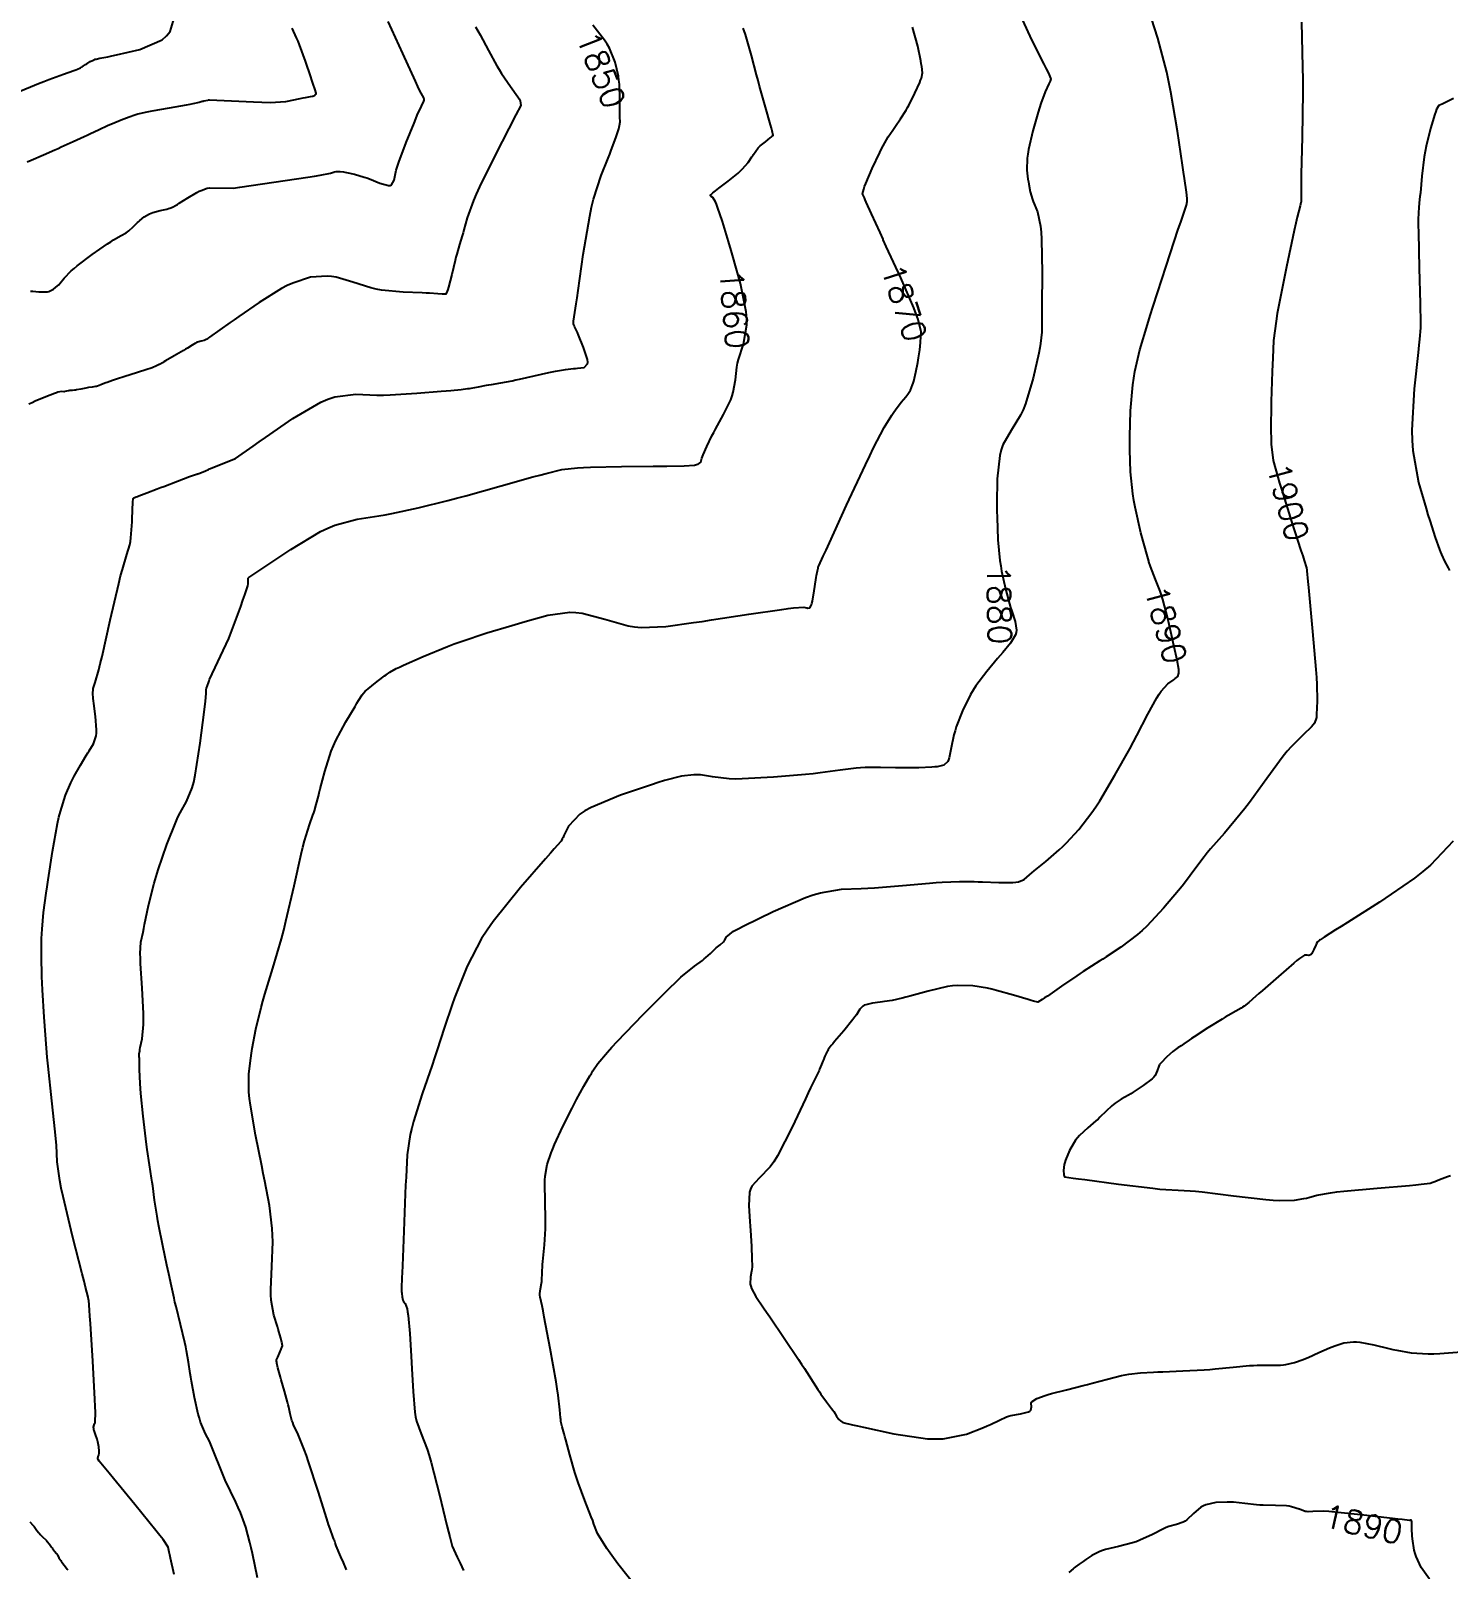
# Model space of a CAD drawing. Header units: metres. Extents: x 837477 to 838477, y 1189014 to 1191014.
# Drawn here: x 837970.7 to 838203.1, y 1189315.7 to 1189568 of the extents above; entities that cross this region are included whole.
import ezdxf

# ---------------------------------------------------------------- set-up
doc = ezdxf.new("R2010")
doc.units = ezdxf.units.M
doc.header["$LTSCALE"] = 0.3
doc.layers.add('COTAS 10', color=1, linetype='Continuous')
doc.styles.get("Standard").update_dxf_attribs({"font": 'simplex.shx'})

msp = doc.modelspace()

# ---------------------------------------------------------------- linework, layer by layer
at = {"layer": 'COTAS 10'}
for points, elevation in [([(837968.374, 1189557.847), (837971.953, 1189559.34), (837972.813, 1189559.686), (837973.616, 1189560.001), (837976.043, 1189560.896), (837977.72, 1189561.478), (837978.051, 1189561.597), (837978.324, 1189561.698), (837978.826, 1189561.911), (837978.973, 1189562.018), (837979.023, 1189562.052), (837979.076, 1189562.089), (837979.297, 1189562.237), (837979.618, 1189562.442), (837979.735, 1189562.513), (837979.863, 1189562.591), (837980.425, 1189562.927), (837981.051, 1189563.24), (837981.219, 1189563.304), (837981.385, 1189563.358), (837981.968, 1189563.473), (837983.322, 1189563.723), (837983.974, 1189563.863), (837984.746, 1189564.034), (837988.536, 1189564.905), (837992.233, 1189566.516), (837992.947, 1189567.153), (837993.526, 1189567.873), (837994.498, 1189571.161)], 1810), ([(838132.698, 1189571.052), (838134.811, 1189566.528), (838136.82, 1189562.535), (838137.203, 1189561.766), (838137.51, 1189561.143), (838137.995, 1189560.108), (838137.849, 1189559.731), (838137.759, 1189559.523), (838137.647, 1189559.271), (838137.066, 1189557.986), (838136.312, 1189556.043), (838136.091, 1189555.376), (838135.865, 1189554.653), (838135.007, 1189551.576), (838134.317, 1189548.497), (838134.198, 1189547.773), (838134.11, 1189547.105), (838134.051, 1189545.153), (838134.223, 1189543.636), (838134.28, 1189543.242), (838134.341, 1189542.858), (838134.6, 1189541.563), (838134.955, 1189540.318), (838135.079, 1189539.966), (838135.213, 1189539.611), (838135.785, 1189538.303), (838136.292, 1189535.961), (838136.383, 1189534.955), (838136.454, 1189533.793), (838136.536, 1189528.303), (838136.497, 1189522.854), (838136.492, 1189521.718), (838136.49, 1189520.743), (838136.503, 1189518.569), (838136.299, 1189516.729), (838136.16, 1189515.965), (838135.985, 1189515.092), (838135.057, 1189511.018), (838133.799, 1189506.789), (838133.417, 1189505.817), (838133.02, 1189504.931), (838131.466, 1189502.45), (838130.112, 1189500.064), (838129.842, 1189499.238), (838129.617, 1189498.341), (838129.183, 1189494.504), (838129.117, 1189490.351), (838129.124, 1189489.256), (838129.142, 1189488.183), (838129.297, 1189484.556), (838129.299, 1189484.504), (838129.624, 1189481.129), (838129.749, 1189480.249), (838129.888, 1189479.392), (838130.513, 1189476.493), (838131.198, 1189473.997), (838131.375, 1189473.395), (838131.546, 1189472.83), (838132.116, 1189471.112), (838132.324, 1189469.673), (838132.267, 1189469.285), (838132.16, 1189468.901), (838131.358, 1189467.555), (838130.075, 1189466.045), (838129.665, 1189465.56), (838129.231, 1189465.044), (838127.464, 1189462.937), (838125.682, 1189460.542), (838125.239, 1189459.846), (838124.817, 1189459.135), (838123.475, 1189456.447), (838122.464, 1189453.827), (838122.252, 1189453.159), (838122.068, 1189452.515), (838121.649, 1189450.398), (838121.321, 1189448.77), (838121.195, 1189448.435), (838121.054, 1189448.15), (838120.42, 1189447.54), (838119.35, 1189447.305), (838118.934, 1189447.256), (838118.466, 1189447.215), (838116.346, 1189447.125), (838113.881, 1189447.108), (838113.196, 1189447.112), (838112.51, 1189447.12), (838110.022, 1189447.182), (838107.492, 1189447.165), (838106.778, 1189447.124), (838106.06, 1189447.066), (838103.418, 1189446.726), (838100.113, 1189446.277), (838098.975, 1189446.151), (838097.741, 1189446.025), (838092.482, 1189445.561), (838087.366, 1189445.287), (838086.223, 1189445.28), (838085.198, 1189445.302), (838082.482, 1189445.63), (838080.519, 1189445.967), (838079.968, 1189445.995), (838079.415, 1189445.994), (838077.391, 1189445.757), (838074.615, 1189445.017), (838073.587, 1189444.7), (838072.447, 1189444.334), (838067.391, 1189442.609), (838062.557, 1189440.59), (838061.557, 1189440.04), (838060.702, 1189439.493), (838058.835, 1189437.55), (838058.1, 1189436.003), (838057.959, 1189435.706), (838057.845, 1189435.466), (838057.661, 1189435.076), (838057.644, 1189435.055), (838057.636, 1189435.048), (838057.627, 1189435.04), (838057.579, 1189435.01), (838056.53, 1189433.836), (838055.889, 1189433.107), (838055.096, 1189432.203), (838050.967, 1189427.484), (838046.509, 1189421.941), (838045.509, 1189420.52), (838044.611, 1189419.147), (838042.214, 1189414.595), (838040.595, 1189410.486), (838040.188, 1189409.392), (838039.798, 1189408.317), (838038.537, 1189404.595), (838037.275, 1189400.731), (838036.886, 1189399.568), (838036.478, 1189398.364), (838034.86, 1189393.677), (838033.429, 1189389.131), (838033.14, 1189388.015), (838032.898, 1189386.962), (838032.409, 1189383.677), (838032.207, 1189380.001), (838032.144, 1189378.701), (838032.08, 1189377.279), (838031.825, 1189371.127), (838031.606, 1189365.473), (838031.564, 1189364.365), (838031.53, 1189363.456), (838031.475, 1189361.824), (838031.474, 1189361.539), (838031.474, 1189361.426), (838031.477, 1189361.303), (838031.494, 1189361.12), (838031.503, 1189361.029), (838031.514, 1189360.922), (838031.57, 1189360.389), (838031.687, 1189359.827), (838031.736, 1189359.701), (838031.793, 1189359.587), (838032.062, 1189359.282), (838032.371, 1189358.387), (838032.454, 1189357.901), (838032.535, 1189357.312), (838032.816, 1189354.324), (838033.065, 1189350.64), (838033.126, 1189349.612), (838033.183, 1189348.58), (838033.358, 1189344.824), (838033.652, 1189341.463), (838033.783, 1189340.68), (838033.936, 1189339.96), (838034.67, 1189337.894), (838035.666, 1189335.358), (838035.983, 1189334.342), (838036.319, 1189333.189), (838037.685, 1189327.894), (838038.912, 1189322.841), (838039.16, 1189321.84), (838039.369, 1189321.013), (838039.791, 1189319.467), (838040.608, 1189317.68), (838041.065, 1189316.701), (838041.622, 1189315.512)], 1880), ([(838072.048, 1189310.189), (838066.962, 1189316.605), (838065.958, 1189317.933), (838065.129, 1189319.067), (838063.592, 1189321.544), (838063.038, 1189323.109), (838062.829, 1189323.668), (838062.594, 1189324.281), (838061.544, 1189326.95), (838060.427, 1189329.941), (838060.15, 1189330.758), (838059.887, 1189331.57), (838059.056, 1189334.461), (838058.416, 1189336.905), (838058.275, 1189337.435), (838058.149, 1189337.901), (838057.822, 1189339.056), (838057.627, 1189339.933), (838057.584, 1189340.225), (838057.546, 1189340.538), (838057.448, 1189341.845), (838057.163, 1189344.26), (838057.008, 1189345.272), (838056.819, 1189346.433), (838055.861, 1189351.866), (838054.89, 1189357.056), (838054.694, 1189358.063), (838054.529, 1189358.885), (838054.196, 1189360.301), (838054.133, 1189360.633), (838054.139, 1189360.771), (838054.154, 1189360.929), (838054.293, 1189361.667), (838054.456, 1189362.595), (838054.487, 1189362.872), (838054.512, 1189363.159), (838054.551, 1189364.268), (838054.604, 1189365.691), (838054.637, 1189366.175), (838054.679, 1189366.698), (838054.897, 1189368.911), (838055.08, 1189371.505), (838055.099, 1189372.267), (838055.104, 1189373.049), (838055.012, 1189376.031), (838054.952, 1189378.845), (838054.979, 1189379.519), (838055.024, 1189380.149), (838055.344, 1189382.046), (838056.013, 1189383.981), (838056.278, 1189384.634), (838056.579, 1189385.338), (838057.954, 1189388.306), (838059.453, 1189391.324), (838059.831, 1189392.059), (838060.193, 1189392.752), (838061.369, 1189394.891), (838062.374, 1189396.594), (838062.629, 1189397.011), (838062.873, 1189397.405), (838063.669, 1189398.631), (838065.252, 1189400.514), (838065.992, 1189401.322), (838066.863, 1189402.254), (838071.099, 1189406.656), (838075.484, 1189411.046), (838076.449, 1189411.971), (838077.306, 1189412.769), (838079.503, 1189414.603), (838080.815, 1189415.536), (838081.115, 1189415.767), (838081.387, 1189415.985), (838082.14, 1189416.673), (838082.729, 1189417.261), (838082.898, 1189417.417), (838083.069, 1189417.571), (838083.709, 1189418.098), (838084.259, 1189418.602), (838084.374, 1189418.741), (838084.473, 1189418.879), (838084.694, 1189419.373), (838085.948, 1189420.317), (838086.699, 1189420.738), (838087.624, 1189421.228), (838092.42, 1189423.578), (838097.75, 1189425.839), (838099.011, 1189426.273), (838100.179, 1189426.625), (838103.623, 1189427.202), (838106.883, 1189427.321), (838107.935, 1189427.384), (838109.052, 1189427.46), (838113.623, 1189427.843), (838118.094, 1189428.221), (838119.147, 1189428.295), (838120.12, 1189428.355), (838122.964, 1189428.459), (838125.368, 1189428.449), (838126.062, 1189428.437), (838126.77, 1189428.421), (838129.428, 1189428.332), (838131.737, 1189428.338), (838132.223, 1189428.381), (838132.644, 1189428.443), (838133.613, 1189428.82), (838134.482, 1189429.571), (838134.84, 1189429.87), (838135.249, 1189430.207), (838137.149, 1189431.751), (838139.34, 1189433.655), (838139.932, 1189434.219), (838140.517, 1189434.798), (838142.579, 1189437.025), (838144.713, 1189439.804), (838145.345, 1189440.733), (838145.994, 1189441.731), (838148.486, 1189445.908), (838150.9, 1189450.256), (838151.501, 1189451.362), (838152.071, 1189452.425), (838153.885, 1189455.908), (838155.376, 1189458.621), (838155.743, 1189459.198), (838156.089, 1189459.7), (838157.176, 1189460.885), (838158.008, 1189461.491), (838158.194, 1189461.628), (838158.361, 1189461.752), (838158.803, 1189462.087), (838158.978, 1189462.653), (838158.977, 1189462.922), (838158.953, 1189463.239), (838158.687, 1189464.791), (838158.203, 1189466.974), (838158.042, 1189467.69), (838157.869, 1189468.454), (838157.148, 1189471.615), (838156.357, 1189474.712), (838156.141, 1189475.436), (838155.926, 1189476.102), (838155.159, 1189478.026), (838154.326, 1189480.136), (838154.07, 1189480.919), (838154.045, 1189481.001), (838153.803, 1189481.789), (838152.746, 1189485.652), (838151.795, 1189489.878), (838151.595, 1189490.978), (838151.423, 1189492.046), (838151.029, 1189495.652), (838150.903, 1189499.262), (838150.9, 1189500.334), (838150.91, 1189501.438), (838151.063, 1189505.686), (838151.441, 1189509.928), (838151.594, 1189511.029), (838151.768, 1189512.097), (838152.57, 1189515.686), (838153.802, 1189519.846), (838154.247, 1189521.274), (838154.738, 1189522.823), (838156.884, 1189529.412), (838158.879, 1189535.43), (838159.275, 1189536.618), (838159.602, 1189537.598), (838160.215, 1189539.412), (838160.317, 1189540.016), (838160.322, 1189540.234), (838160.317, 1189540.474), (838160.215, 1189541.523), (838159.89, 1189543.782), (838159.745, 1189544.785), (838159.575, 1189545.951), (838158.763, 1189551.523), (838157.677, 1189557.898), (838157.335, 1189559.57), (838156.974, 1189561.202), (838155.522, 1189566.759), (838153.966, 1189571.512)], 1890), ([(838013.483, 1189568.437), (838014.214, 1189566.854), (838014.442, 1189566.291), (838014.683, 1189565.674), (838015.646, 1189562.996), (838016.526, 1189560.43), (838016.714, 1189559.884), (838016.877, 1189559.409), (838017.265, 1189558.287), (838017.398, 1189557.74), (838017.401, 1189557.627), (838017.389, 1189557.531), (838017.223, 1189557.323), (838016.953, 1189557.236), (838016.875, 1189557.216), (838016.796, 1189557.197), (838016.498, 1189557.143), (838015.691, 1189556.993), (838015.291, 1189556.913), (838014.814, 1189556.818), (838012.45, 1189556.337), (838009.957, 1189556.189), (838008.586, 1189556.24), (838007.188, 1189556.256), (838000, 1189556.621), (837999.876, 1189556.607), (837999.78, 1189556.594), (837999.686, 1189556.579), (837999.372, 1189556.518), (837999.028, 1189556.433), (837998.916, 1189556.403), (837998.797, 1189556.371), (837998.306, 1189556.23), (837997.219, 1189555.992), (837996.725, 1189555.898), (837996.147, 1189555.792), (837993.359, 1189555.307), (837990.545, 1189554.81), (837989.95, 1189554.697), (837989.436, 1189554.594), (837988.243, 1189554.309), (837987.415, 1189554.027), (837987.13, 1189553.926), (837986.822, 1189553.814), (837985.505, 1189553.329), (837984.049, 1189552.753), (837983.652, 1189552.584), (837983.258, 1189552.411), (837981.855, 1189551.755), (837980.359, 1189551.032), (837979.906, 1189550.818), (837979.435, 1189550.597), (837977.594, 1189549.749), (837975.661, 1189548.879), (837975.133, 1189548.645), (837974.607, 1189548.414), (837972.734, 1189547.603), (837970.706, 1189546.723), (837970.083, 1189546.448)], 1820), ([(838043.595, 1189568.619), (838044, 1189567.969), (838044.397, 1189567.303), (838045.75, 1189564.77), (838047.09, 1189562.263), (838047.478, 1189561.614), (838047.874, 1189560.983), (838049.364, 1189558.865), (838050.555, 1189557.173), (838050.762, 1189556.811), (838050.916, 1189556.495), (838051.027, 1189555.736), (838050.239, 1189554.206), (838046.82, 1189547.575), (838044.253, 1189542.388), (838043.716, 1189541.215), (838043.254, 1189540.156), (838042.214, 1189537.284), (838041.691, 1189535.32), (838041.556, 1189534.833), (838041.424, 1189534.372), (838040.982, 1189532.914), (838040.533, 1189531.373), (838040.397, 1189530.859), (838040.256, 1189530.308), (838039.705, 1189528.005), (838039.198, 1189525.959), (838039.084, 1189525.57), (838038.983, 1189525.259), (838038.716, 1189524.776), (838038.406, 1189524.801), (838038.279, 1189524.81), (838038.133, 1189524.82), (838037.453, 1189524.862), (838036.088, 1189524.931), (838035.51, 1189524.958), (838034.844, 1189524.987), (838031.717, 1189525.122), (838028.209, 1189525.471), (838027.304, 1189525.636), (838026.428, 1189525.83), (838023.5, 1189526.777), (838020.768, 1189527.591), (838020.014, 1189527.701), (838019.262, 1189527.761), (838016.557, 1189527.56), (838013.627, 1189526.608), (838012.733, 1189526.194), (838011.804, 1189525.715), (838008.15, 1189523.443), (838004.78, 1189521.117), (838004.029, 1189520.603), (838003.358, 1189520.146), (838000, 1189517.718), (837999.804, 1189517.611), (837999.737, 1189517.553), (837999.712, 1189517.532), (837999.684, 1189517.508), (837999.558, 1189517.405), (837999.325, 1189517.286), (837999.229, 1189517.252), (837999.12, 1189517.218), (837998.612, 1189517.095), (837998.024, 1189516.919), (837997.865, 1189516.853), (837997.706, 1189516.778), (837997.147, 1189516.445), (837996.36, 1189515.937), (837996.06, 1189515.753), (837995.723, 1189515.55), (837994.205, 1189514.661), (837992.783, 1189513.841), (837992.506, 1189513.683), (837992.279, 1189513.553), (837991.884, 1189513.332), (837991.756, 1189513.269), (837991.698, 1189513.239), (837991.631, 1189513.204), (837991.309, 1189513.032), (837990.569, 1189512.732), (837990.238, 1189512.617), (837989.853, 1189512.487), (837988.01, 1189511.899), (837986.065, 1189511.291), (837985.615, 1189511.148), (837985.205, 1189511.016), (837984.043, 1189510.632), (837983.204, 1189510.334), (837982.995, 1189510.256), (837982.798, 1189510.179), (837982.172, 1189509.921), (837981.614, 1189509.714), (837981.459, 1189509.67), (837981.304, 1189509.632), (837980.742, 1189509.545), (837980.114, 1189509.469), (837979.918, 1189509.438), (837979.712, 1189509.403), (837978.887, 1189509.24), (837978.136, 1189509.086), (837977.976, 1189509.056), (837977.837, 1189509.032), (837977.508, 1189508.99), (837977.323, 1189508.985), (837977.274, 1189508.984), (837977.226, 1189508.982), (837977.06, 1189508.977), (837976.885, 1189508.958), (837976.83, 1189508.947), (837976.773, 1189508.934), (837976.546, 1189508.867), (837976.277, 1189508.809), (837976.192, 1189508.802), (837976.104, 1189508.798), (837975.752, 1189508.815), (837975.121, 1189508.712), (837974.857, 1189508.632), (837974.555, 1189508.53), (837973.141, 1189507.977), (837971.394, 1189507.224), (837970.882, 1189506.996), (837970.357, 1189506.759)], 1840), ([(837970.644, 1189525.28), (837970.792, 1189525.283), (837970.979, 1189525.278), (837971.984, 1189525.189), (837973.123, 1189525.164), (837973.396, 1189525.199), (837973.65, 1189525.252), (837974.413, 1189525.594), (837975.069, 1189526.154), (837975.256, 1189526.345), (837975.446, 1189526.552), (837976.148, 1189527.426), (837977.289, 1189528.612), (837977.755, 1189529.015), (837978.286, 1189529.451), (837980.745, 1189531.295), (837983.226, 1189533.021), (837983.771, 1189533.382), (837984.255, 1189533.693), (837985.489, 1189534.396), (837986.298, 1189534.844), (837986.514, 1189534.994), (837986.725, 1189535.156), (837987.459, 1189535.834), (837988.169, 1189536.542), (837988.367, 1189536.722), (837988.564, 1189536.896), (837989.279, 1189537.468), (837990.114, 1189537.948), (837990.387, 1189538.064), (837990.679, 1189538.172), (837991.882, 1189538.502), (837993.001, 1189538.755), (837993.239, 1189538.816), (837993.445, 1189538.872), (837993.931, 1189539.04), (837994.484, 1189539.362), (837994.733, 1189539.516), (837995.023, 1189539.697), (837996.417, 1189540.583), (837997.918, 1189541.474), (837998.276, 1189541.658), (837998.609, 1189541.815), (837999.603, 1189542.157), (838000, 1189542.227), (838003.875, 1189542.202), (838004.96, 1189542.36), (838010.503, 1189543.157), (838016.082, 1189543.978), (838017.19, 1189544.151), (838018.108, 1189544.3), (838019.849, 1189544.643), (838020.297, 1189544.796), (838020.401, 1189544.827), (838020.497, 1189544.852), (838020.77, 1189544.897), (838021.422, 1189544.93), (838021.959, 1189544.867), (838022.193, 1189544.822), (838022.464, 1189544.765), (838023.751, 1189544.46), (838025.32, 1189544.002), (838025.769, 1189543.85), (838026.223, 1189543.685), (838027.915, 1189542.997), (838029.327, 1189542.608), (838029.605, 1189542.632), (838029.834, 1189542.713), (838030.253, 1189543.482), (838030.619, 1189545.125), (838030.815, 1189545.757), (838031.052, 1189546.466), (838032.247, 1189549.666), (838033.52, 1189552.834), (838033.806, 1189553.523), (838034.063, 1189554.13), (838034.75, 1189555.64), (838035.115, 1189556.438), (838035.168, 1189556.595), (838035.201, 1189556.725), (838035.146, 1189556.964), (838034.502, 1189558.122), (838034.163, 1189558.831), (838033.754, 1189559.708), (838031.694, 1189564.279), (838029.276, 1189569.488)], 1830), ([(837994.161, 1189314.842), (837993.575, 1189317.517), (837993.462, 1189318.049), (837993.37, 1189318.489), (837993.216, 1189319.325), (837992.365, 1189320.545), (837991.833, 1189321.228), (837991.173, 1189322.06), (837987.722, 1189326.311), (837984.22, 1189330.579), (837983.529, 1189331.422), (837982.959, 1189332.118), (837981.905, 1189333.404), (837981.702, 1189333.688), (837981.668, 1189333.751), (837981.645, 1189333.806), (837981.641, 1189333.952), (837981.703, 1189334.078), (837981.722, 1189334.122), (837981.741, 1189334.17), (837981.814, 1189334.375), (837981.859, 1189334.728), (837981.861, 1189334.869), (837981.859, 1189335.028), (837981.811, 1189335.762), (837981.686, 1189336.596), (837981.634, 1189336.82), (837981.576, 1189337.04), (837981.303, 1189337.809), (837981.056, 1189338.444), (837981.014, 1189338.58), (837980.983, 1189338.699), (837980.963, 1189338.984), (837981.009, 1189339.149), (837981.019, 1189339.192), (837981.028, 1189339.234), (837981.051, 1189339.373), (837981.091, 1189339.516), (837981.11, 1189339.559), (837981.133, 1189339.604), (837981.245, 1189339.78), (837981.262, 1189341.431), (837981.226, 1189342.406), (837981.171, 1189343.605), (837980.824, 1189349.806), (837980.442, 1189356.002), (837980.366, 1189357.198), (837980.302, 1189358.168), (837980.178, 1189359.797), (837980.145, 1189359.928), (837980.138, 1189359.954), (837980.133, 1189359.976), (837980.122, 1189360.019), (837980.111, 1189360.073), (837980.105, 1189360.102), (837980.097, 1189360.137), (837980.059, 1189360.313), (837979.643, 1189361.975), (837979.398, 1189362.946), (837979.095, 1189364.139), (837977.531, 1189370.294), (837975.97, 1189376.792), (837975.669, 1189378.202), (837975.425, 1189379.442), (837975.018, 1189382.513), (837974.859, 1189385.243), (837974.77, 1189386.269), (837974.662, 1189387.412), (837974.112, 1189392.513), (837973.506, 1189398.182), (837973.363, 1189399.683), (837973.231, 1189401.154), (837972.844, 1189406.219), (837972.584, 1189410.716), (837972.532, 1189411.829), (837972.489, 1189412.884), (837972.406, 1189416.219), (837972.448, 1189419.124), (837972.483, 1189419.908), (837972.528, 1189420.683), (837972.776, 1189423.412), (837973.19, 1189426.57), (837973.339, 1189427.617), (837973.505, 1189428.739), (837974.228, 1189433.412), (837975.056, 1189437.969), (837975.287, 1189439.017), (837975.518, 1189439.974), (837976.36, 1189442.658), (837977.248, 1189444.675), (837977.508, 1189445.211), (837977.775, 1189445.737), (837978.793, 1189447.557), (837979.767, 1189449.163), (837980.007, 1189449.555), (837980.233, 1189449.925), (837980.944, 1189451.069), (837981.376, 1189452.362), (837981.428, 1189452.826), (837981.45, 1189453.335), (837981.284, 1189455.556), (837980.995, 1189457.675), (837980.94, 1189458.121), (837980.895, 1189458.506), (837980.822, 1189459.386), (837980.884, 1189459.939), (837980.924, 1189460.117), (837980.974, 1189460.307), (837981.236, 1189461.084), (837981.813, 1189463.169), (837982.061, 1189464.184), (837982.347, 1189465.389), (837983.699, 1189471.318), (837985.093, 1189477.331), (837985.406, 1189478.588), (837985.687, 1189479.668), (837986.439, 1189482.096), (837986.897, 1189483.693), (837986.994, 1189484.249), (837987.077, 1189484.855), (837987.267, 1189487.453), (837987.358, 1189489.816), (837987.378, 1189490.273), (837987.397, 1189490.644), (837987.448, 1189491.27), (837987.493, 1189491.331), (837987.508, 1189491.346), (837987.524, 1189491.36), (837987.59, 1189491.4), (837987.955, 1189491.543), (837988.159, 1189491.621), (837988.407, 1189491.716), (837989.677, 1189492.199), (837991.403, 1189492.857), (837991.939, 1189493.062), (837992.501, 1189493.278), (837994.741, 1189494.139), (837996.68, 1189494.879), (837997.051, 1189495.018), (837997.35, 1189495.128), (837997.835, 1189495.288), (837997.854, 1189495.271), (837997.866, 1189495.271), (837997.892, 1189495.287), (837997.982, 1189495.323), (837998.029, 1189495.336), (837998.085, 1189495.351), (837998.369, 1189495.419), (837999.316, 1189495.825), (837999.791, 1189496.054), (838000, 1189496.156), (838004.243, 1189497.86), (838007.141, 1189499.881), (838008.122, 1189500.562), (838009.18, 1189501.296), (838013.649, 1189504.388), (838018.262, 1189507.092), (838019.413, 1189507.582), (838020.508, 1189507.96), (838024.002, 1189508.39), (838027.442, 1189508.228), (838028.503, 1189508.232), (838029.611, 1189508.258), (838034.002, 1189508.532), (838037.974, 1189508.882), (838038.817, 1189508.957), (838039.549, 1189509.022), (838041.267, 1189509.178), (838042.304, 1189509.298), (838042.607, 1189509.342), (838042.917, 1189509.389), (838044.095, 1189509.598), (838045.405, 1189509.843), (838045.798, 1189509.913), (838046.204, 1189509.985), (838047.782, 1189510.255), (838049.632, 1189510.601), (838050.209, 1189510.721), (838050.815, 1189510.852), (838053.241, 1189511.411), (838055.614, 1189511.949), (838056.187, 1189512.066), (838056.723, 1189512.169), (838058.357, 1189512.426), (838059.674, 1189512.581), (838060.011, 1189512.62), (838060.335, 1189512.657), (838061.405, 1189512.777), (838061.998, 1189513.348), (838062.022, 1189513.669), (838061.985, 1189514.06), (838061.346, 1189516.064), (838060.489, 1189518.09), (838060.315, 1189518.496), (838060.169, 1189518.835), (838059.869, 1189519.497), (838059.765, 1189519.689), (838059.742, 1189519.731), (838059.722, 1189519.768), (838059.669, 1189519.861), (838059.668, 1189520.087), (838059.681, 1189520.208), (838059.699, 1189520.355), (838059.811, 1189521.094), (838060.126, 1189523.206), (838060.273, 1189524.218), (838060.445, 1189525.415), (838061.28, 1189531.281), (838062.338, 1189537.574), (838062.65, 1189539.04), (838062.971, 1189540.387), (838064.202, 1189544.253), (838065.355, 1189547.077), (838065.627, 1189547.767), (838065.879, 1189548.416), (838066.616, 1189550.428), (838067.09, 1189551.899), (838067.175, 1189552.207), (838067.24, 1189552.473), (838067.311, 1189553.076), (838067.273, 1189553.835), (838067.27, 1189554.2), (838067.27, 1189554.631), (838067.299, 1189556.745), (838067.213, 1189559.233), (838067.141, 1189559.901), (838067.049, 1189560.559), (838066.54, 1189562.858), (838065.583, 1189565.148), (838065.208, 1189565.8), (838064.785, 1189566.46), (838062.858, 1189568.908)], 1850), ([(838007.845, 1189314.307), (838007.024, 1189318.287), (838006.813, 1189319.219), (838006.61, 1189320.079), (838005.938, 1189322.571), (838005.042, 1189324.983), (838004.698, 1189325.793), (838004.312, 1189326.664), (838002.571, 1189330.319), (838000, 1189336.702), (837999.333, 1189337.922), (837998.521, 1189339.835), (837998.318, 1189340.458), (837998.125, 1189341.121), (837997.504, 1189343.849), (837997.018, 1189346.555), (837996.909, 1189347.205), (837996.811, 1189347.81), (837996.55, 1189349.636), (837996.232, 1189351.52), (837996.099, 1189352.162), (837995.946, 1189352.857), (837995.23, 1189355.803), (837994.485, 1189358.772), (837994.314, 1189359.482), (837994.158, 1189360.143), (837993.723, 1189362.126), (837993.306, 1189364.147), (837993.161, 1189364.833), (837993.005, 1189365.573), (837992.335, 1189368.703), (837991.67, 1189371.974), (837991.516, 1189372.804), (837991.376, 1189373.601), (837990.978, 1189376.205), (837990.658, 1189378.548), (837990.567, 1189379.179), (837990.475, 1189379.803), (837990.134, 1189381.997), (837989.763, 1189384.53), (837989.652, 1189385.369), (837989.538, 1189386.268), (837989.098, 1189390.009), (837988.723, 1189393.692), (837988.65, 1189394.554), (837988.591, 1189395.347), (837988.487, 1189397.641), (837988.473, 1189399.16), (837988.47, 1189399.465), (837988.467, 1189399.719), (837988.462, 1189400.219), (837988.531, 1189400.701), (837988.575, 1189400.944), (837988.631, 1189401.235), (837988.925, 1189402.683), (837989.147, 1189405.028), (837989.157, 1189405.885), (837989.146, 1189406.831), (837988.922, 1189410.998), (837988.67, 1189415.046), (837988.642, 1189415.917), (837988.631, 1189416.68), (837988.742, 1189418.534), (837989.072, 1189420.151), (837989.2, 1189420.764), (837989.343, 1189421.45), (837989.992, 1189424.524), (837990.907, 1189428.213), (837991.218, 1189429.286), (837991.555, 1189430.382), (837992.979, 1189434.524), (837994.441, 1189438.218), (837994.802, 1189439.03), (837995.143, 1189439.751), (837996.217, 1189441.596), (837997.138, 1189443.823), (837997.383, 1189444.785), (837997.623, 1189445.897), (837998.454, 1189451.161), (837999.096, 1189456.218), (837999.216, 1189457.2), (837999.312, 1189458), (837999.452, 1189459.377), (837999.435, 1189459.561), (837999.432, 1189459.609), (837999.429, 1189459.655), (837999.424, 1189459.812), (837999.454, 1189460.009), (837999.473, 1189460.082), (837999.497, 1189460.162), (837999.82, 1189461.03), (837999.91, 1189461.374), (838000, 1189461.621), (838003.128, 1189468.344), (838005.091, 1189473.592), (838005.468, 1189474.62), (838005.774, 1189475.465), (838006.275, 1189476.979), (838006.298, 1189477.296), (838006.301, 1189477.385), (838006.302, 1189477.474), (838006.296, 1189477.803), (838006.309, 1189478.086), (838006.322, 1189478.147), (838006.339, 1189478.201), (838006.437, 1189478.332), (838007.565, 1189479.09), (838009.053, 1189480.091), (838013.298, 1189482.947), (838018.162, 1189485.859), (838019.373, 1189486.445), (838020.525, 1189486.937), (838024.193, 1189487.921), (838027.724, 1189488.422), (838028.79, 1189488.609), (838029.893, 1189488.817), (838034.193, 1189489.741), (838039.045, 1189490.939), (838040.496, 1189491.318), (838041.993, 1189491.718), (838047.789, 1189493.338), (838053.034, 1189494.82), (838054.184, 1189495.134), (838055.203, 1189495.406), (838057.789, 1189496.039), (838060.341, 1189496.335), (838061.338, 1189496.394), (838062.461, 1189496.442), (838067.564, 1189496.535), (838072.738, 1189496.567), (838073.907, 1189496.579), (838074.96, 1189496.591), (838077.809, 1189496.642), (838079.507, 1189496.772), (838079.834, 1189496.834), (838080.101, 1189496.906), (838080.548, 1189497.263), (838080.725, 1189497.912), (838080.821, 1189498.169), (838080.936, 1189498.46), (838081.522, 1189499.793), (838082.384, 1189501.542), (838082.673, 1189502.095), (838082.985, 1189502.678), (838084.294, 1189505.035), (838085.474, 1189507.466), (838085.704, 1189508.095), (838085.892, 1189508.706), (838086.224, 1189510.757), (838086.467, 1189512.828), (838086.6, 1189513.451), (838086.762, 1189514.098), (838087.582, 1189516.61), (838088.113, 1189519.747), (838088.092, 1189520.786), (838087.998, 1189521.898), (838087.053, 1189526.532), (838085.736, 1189531.208), (838085.408, 1189532.348), (838085.208, 1189533.033), (838085.095, 1189533.419), (838084.099, 1189536.728), (838083.316, 1189539.074), (838083.139, 1189539.539), (838082.978, 1189539.923), (838082.541, 1189540.644), (838082.277, 1189540.814), (838082.226, 1189540.85), (838082.185, 1189540.882), (838082.115, 1189540.96), (838082.13, 1189541.017), (838082.142, 1189541.036), (838082.158, 1189541.056), (838082.242, 1189541.14), (838082.349, 1189541.236), (838082.379, 1189541.263), (838082.409, 1189541.291), (838082.519, 1189541.397), (838082.975, 1189541.76), (838083.222, 1189541.95), (838083.522, 1189542.179), (838085.044, 1189543.33), (838086.682, 1189544.656), (838087.056, 1189544.995), (838087.395, 1189545.322), (838088.33, 1189546.402), (838088.952, 1189547.295), (838089.093, 1189547.505), (838089.221, 1189547.697), (838089.57, 1189548.256), (838089.972, 1189548.767), (838090.133, 1189548.93), (838090.315, 1189549.102), (838091.155, 1189549.8), (838091.949, 1189550.42), (838092.104, 1189550.543), (838092.23, 1189550.646), (838092.448, 1189550.84), (838092.274, 1189551.582), (838092.152, 1189552.03), (838091.999, 1189552.583), (838091.18, 1189555.456), (838090.203, 1189558.923), (838089.95, 1189559.851), (838089.705, 1189560.765), (838088.882, 1189563.948), (838087.868, 1189567.362), (838087.502, 1189568.421)], 1860), ([(838022.464, 1189315.583), (838021.95, 1189316.773), (838021.53, 1189317.751), (838020.779, 1189319.516), (838020.65, 1189319.857), (838020.622, 1189319.938), (838020.597, 1189320.014), (838020.532, 1189320.237), (838020.459, 1189320.455), (838020.43, 1189320.527), (838020.396, 1189320.604), (838020.237, 1189320.922), (838019.75, 1189322.294), (838019.508, 1189323.035), (838019.22, 1189323.932), (838017.795, 1189328.48), (838016.239, 1189333.296), (838015.868, 1189334.364), (838015.523, 1189335.316), (838014.496, 1189337.795), (838013.779, 1189339.361), (838013.63, 1189339.738), (838013.503, 1189340.09), (838013.222, 1189341.157), (838012.989, 1189342.284), (838012.892, 1189342.674), (838012.781, 1189343.098), (838012.26, 1189344.911), (838011.723, 1189346.734), (838011.602, 1189347.164), (838011.493, 1189347.561), (838011.197, 1189348.725), (838011.028, 1189349.505), (838010.999, 1189349.66), (838010.978, 1189349.788), (838010.966, 1189350.032), (838011.065, 1189350.246), (838011.113, 1189350.355), (838011.171, 1189350.485), (838011.458, 1189351.138), (838011.741, 1189351.804), (838011.797, 1189351.944), (838011.843, 1189352.063), (838011.928, 1189352.333), (838011.9, 1189352.612), (838011.876, 1189352.738), (838011.845, 1189352.885), (838011.67, 1189353.592), (838011.363, 1189354.681), (838011.248, 1189355.068), (838011.119, 1189355.492), (838010.546, 1189357.336), (838010.091, 1189359.832), (838010.036, 1189360.667), (838010.013, 1189361.566), (838010.186, 1189365.333), (838010.356, 1189369.408), (838010.33, 1189370.5), (838010.272, 1189371.576), (838009.8, 1189375.333), (838009.04, 1189379.336), (838008.8, 1189380.568), (838008.547, 1189381.852), (838007.53, 1189386.937), (838006.69, 1189391.776), (838006.549, 1189392.905), (838006.448, 1189393.944), (838006.413, 1189396.937), (838006.731, 1189399.518), (838006.853, 1189400.297), (838006.989, 1189401.104), (838007.6, 1189404.25), (838008.45, 1189407.808), (838008.736, 1189408.875), (838009.045, 1189409.977), (838010.346, 1189414.25), (838011.763, 1189419.06), (838012.145, 1189420.5), (838012.522, 1189421.988), (838013.848, 1189427.752), (838015.022, 1189432.979), (838015.304, 1189434.128), (838015.567, 1189435.147), (838016.36, 1189437.752), (838016.942, 1189439.338), (838017.072, 1189439.716), (838017.188, 1189440.067), (838017.496, 1189441.112), (838017.843, 1189442.472), (838017.984, 1189443.021), (838018.145, 1189443.645), (838018.888, 1189446.523), (838019.945, 1189449.822), (838020.303, 1189450.711), (838020.69, 1189451.59), (838022.324, 1189454.676), (838023.844, 1189457.19), (838024.158, 1189457.708), (838024.427, 1189458.148), (838025.015, 1189459.096), (838025.525, 1189459.668), (838025.744, 1189459.872), (838025.998, 1189460.095), (838027.199, 1189461.065), (838028.422, 1189462.002), (838028.69, 1189462.206), (838028.928, 1189462.385), (838029.532, 1189462.827), (838030.62, 1189463.391), (838031.163, 1189463.646), (838031.811, 1189463.945), (838035.024, 1189465.384), (838038.993, 1189467.021), (838040.118, 1189467.446), (838041.254, 1189467.857), (838045.449, 1189469.239), (838049.578, 1189470.475), (838050.673, 1189470.795), (838051.747, 1189471.105), (838055.449, 1189472.147), (838059.051, 1189472.643), (838060.062, 1189472.61), (838061.079, 1189472.503), (838064.801, 1189471.499), (838068.622, 1189470.41), (838069.701, 1189470.248), (838070.79, 1189470.147), (838074.801, 1189470.29), (838079.368, 1189470.925), (838080.808, 1189471.135), (838082.323, 1189471.36), (838088.43, 1189472.297), (838093.831, 1189473.102), (838094.902, 1189473.244), (838095.789, 1189473.35), (838097.461, 1189473.443), (838097.895, 1189473.346), (838098.002, 1189473.333), (838098.103, 1189473.327), (838098.42, 1189473.353), (838098.706, 1189473.82), (838098.786, 1189474.091), (838098.868, 1189474.424), (838099.168, 1189476.137), (838099.434, 1189477.931), (838099.493, 1189478.314), (838099.547, 1189478.647), (838099.688, 1189479.44), (838099.784, 1189479.846), (838099.809, 1189479.936), (838099.832, 1189480.015), (838099.909, 1189480.219), (838100.653, 1189481.834), (838101.097, 1189482.803), (838101.645, 1189483.998), (838104.48, 1189490.199), (838107.562, 1189496.82), (838108.265, 1189498.28), (838108.902, 1189499.578), (838110.657, 1189502.92), (838111.891, 1189504.946), (838112.199, 1189505.415), (838112.492, 1189505.844), (838113.429, 1189507.059), (838114.176, 1189507.949), (838114.348, 1189508.172), (838114.506, 1189508.386), (838114.955, 1189509.075), (838115.307, 1189509.903), (838115.404, 1189510.204), (838115.502, 1189510.536), (838115.851, 1189511.993), (838116.157, 1189513.566), (838116.227, 1189513.97), (838116.29, 1189514.362), (838116.465, 1189515.666), (838116.58, 1189516.857), (838116.606, 1189517.178), (838116.63, 1189517.496), (838116.694, 1189518.61), (838116.209, 1189520.63), (838115.886, 1189521.518), (838115.482, 1189522.55), (838113.341, 1189527.464), (838110.985, 1189532.626), (838110.495, 1189533.703), (838110.444, 1189533.814), (838109.952, 1189534.898), (838108.578, 1189537.94), (838107.708, 1189539.884), (838107.534, 1189540.275), (838107.388, 1189540.602), (838107.102, 1189541.254), (838107.285, 1189542.031), (838107.435, 1189542.438), (838107.628, 1189542.928), (838108.683, 1189545.389), (838109.898, 1189548.013), (838110.192, 1189548.605), (838110.468, 1189549.139), (838111.309, 1189550.583), (838112.059, 1189551.684), (838112.276, 1189552.002), (838112.498, 1189552.325), (838113.335, 1189553.539), (838114.222, 1189554.944), (838114.474, 1189555.388), (838114.73, 1189555.855), (838115.681, 1189557.743), (838116.463, 1189559.499), (838116.613, 1189559.884), (838116.733, 1189560.226), (838116.926, 1189561.093), (838116.805, 1189562.115), (838116.728, 1189562.555), (838116.632, 1189563.062), (838116.128, 1189565.456), (838115.261, 1189568.575)], 1870), ([(838179.097, 1189569.386), (838179.265, 1189562.021), (838179.282, 1189559.977), (838179.285, 1189557.931), (838179.189, 1189550.522), (838179.054, 1189544.472), (838179.033, 1189543.283), (838179.019, 1189542.304), (838179.03, 1189540.522), (838179.037, 1189540.085), (838179.021, 1189539.954), (838178.997, 1189539.819), (838178.846, 1189539.294), (838178.383, 1189537.424), (838178.162, 1189536.441), (838177.901, 1189535.256), (838176.626, 1189529.294), (838175.365, 1189523.007), (838175.114, 1189521.616), (838174.905, 1189520.378), (838174.503, 1189517.171), (838174.366, 1189514.29), (838174.325, 1189513.256), (838174.281, 1189512.121), (838174.111, 1189507.171), (838174.055, 1189502.274), (838174.083, 1189501.172), (838174.086, 1189501.126), (838174.13, 1189500.18), (838174.457, 1189497.517), (838175.193, 1189494.8), (838175.498, 1189493.775), (838175.846, 1189492.632), (838177.466, 1189487.517), (838178.999, 1189482.773), (838179.292, 1189481.864), (838179.529, 1189481.129), (838179.909, 1189479.937), (838179.922, 1189479.827), (838179.927, 1189479.774), (838179.933, 1189479.712), (838179.96, 1189479.411), (838180.123, 1189477.666), (838180.215, 1189476.695), (838180.327, 1189475.511), (838180.9, 1189469.474), (838181.447, 1189463.227), (838181.543, 1189461.912), (838181.615, 1189460.777), (838181.673, 1189458.174), (838181.593, 1189456.873), (838181.578, 1189456.558), (838181.566, 1189456.263), (838181.548, 1189455.364), (838181.209, 1189454.463), (838180.995, 1189454.168), (838180.729, 1189453.852), (838179.332, 1189452.546), (838177.363, 1189450.569), (838176.736, 1189449.831), (838176.073, 1189449.01), (838173.386, 1189445.355), (838170.544, 1189441.434), (838169.785, 1189440.444), (838169.038, 1189439.496), (838166.439, 1189436.421), (838164.164, 1189433.809), (838163.621, 1189433.153), (838163.117, 1189432.526), (838161.609, 1189430.505), (838160.053, 1189428.407), (838159.517, 1189427.731), (838158.936, 1189427.014), (838156.458, 1189424.084), (838153.693, 1189421.158), (838152.931, 1189420.443), (838152.17, 1189419.771), (838149.435, 1189417.69), (838147.043, 1189416.116), (838146.5, 1189415.763), (838146.007, 1189415.445), (838144.658, 1189414.599), (838143.285, 1189413.72), (838142.779, 1189413.382), (838142.217, 1189413.003), (838139.734, 1189411.293), (838137.411, 1189409.694), (838136.951, 1189409.385), (838136.571, 1189409.134), (838135.86, 1189408.713), (838135.131, 1189408.857), (838134.739, 1189408.963), (838134.264, 1189409.097), (838131.863, 1189409.821), (838129.046, 1189410.616), (838128.31, 1189410.795), (838127.592, 1189410.956), (838125.156, 1189411.388), (838122.625, 1189411.446), (838121.848, 1189411.371), (838121.038, 1189411.256), (838117.834, 1189410.51), (838114.847, 1189409.663), (838114.173, 1189409.484), (838113.565, 1189409.33), (838111.924, 1189408.974), (838110.695, 1189408.784), (838110.348, 1189408.735), (838109.998, 1189408.686), (838108.71, 1189408.52), (838107.6, 1189408.272), (838107.364, 1189408.171), (838107.157, 1189408.057), (838106.665, 1189407.53), (838106.076, 1189406.614), (838105.809, 1189406.256), (838105.496, 1189405.851), (838103.992, 1189404.011), (838102.511, 1189402.235), (838102.214, 1189401.872), (838101.965, 1189401.564), (838101.475, 1189400.915), (838101.323, 1189400.656), (838101.287, 1189400.594), (838101.254, 1189400.536), (838101.159, 1189400.361), (838101.073, 1189400.186), (838101.047, 1189400.127), (838101.018, 1189400.065), (838100.906, 1189399.805), (838100.806, 1189399.569), (838100.785, 1189399.522), (838100.768, 1189399.482), (838100.733, 1189399.405), (838100.667, 1189399.241), (838100.63, 1189399.147), (838100.586, 1189399.032), (838100.358, 1189398.442), (838100.045, 1189397.687), (838099.948, 1189397.469), (838099.845, 1189397.246), (838099.433, 1189396.41), (838098.565, 1189394.622), (838098.175, 1189393.8), (838097.72, 1189392.836), (838095.535, 1189388.174), (838093.123, 1189383.49), (838092.525, 1189382.513), (838091.957, 1189381.674), (838090.158, 1189379.797), (838088.915, 1189378.511), (838088.698, 1189378.045), (838088.536, 1189377.53), (838088.41, 1189375.272), (838088.619, 1189372.695), (838088.668, 1189371.979), (838088.714, 1189371.263), (838088.849, 1189368.667), (838088.937, 1189366.556), (838088.954, 1189366.146), (838088.967, 1189365.81), (838088.985, 1189365.226), (838088.936, 1189364.926), (838088.906, 1189364.769), (838088.87, 1189364.581), (838088.683, 1189363.637), (838088.681, 1189362.445), (838088.761, 1189362.101), (838088.877, 1189361.751), (838089.586, 1189360.434), (838090.868, 1189358.562), (838091.344, 1189357.862), (838091.873, 1189357.082), (838094.223, 1189353.608), (838096.569, 1189350.106), (838097.095, 1189349.308), (838097.568, 1189348.584), (838099.749, 1189345.148), (838100.003, 1189344.769), (838100.258, 1189344.399), (838101.182, 1189343.137), (838101.999, 1189342.044), (838102.187, 1189341.78), (838102.358, 1189341.533), (838102.839, 1189340.781), (838103.225, 1189340.234), (838103.337, 1189340.117), (838103.451, 1189340.015), (838103.878, 1189339.77), (838105.425, 1189339.395), (838106.245, 1189339.211), (838107.234, 1189338.992), (838112.22, 1189337.91), (838117.752, 1189337.102), (838119.085, 1189337.055), (838120.333, 1189337.085), (838124.121, 1189337.833), (838126.915, 1189338.949), (838127.535, 1189339.211), (838128.089, 1189339.453), (838129.537, 1189340.158), (838130.685, 1189340.665), (838131.05, 1189340.783), (838131.436, 1189340.891), (838133, 1189341.197), (838134.306, 1189341.517), (838134.529, 1189341.633), (838134.692, 1189341.762), (838134.778, 1189342.325), (838134.728, 1189342.927), (838134.804, 1189343.079), (838134.92, 1189343.226), (838135.664, 1189343.706), (838137.019, 1189344.194), (838137.519, 1189344.345), (838138.074, 1189344.504), (838140.53, 1189345.137), (838143.271, 1189345.819), (838144.006, 1189346.008), (838144.729, 1189346.198), (838147.256, 1189346.887), (838149.58, 1189347.463), (838150.176, 1189347.582), (838150.752, 1189347.682), (838152.663, 1189347.9), (838154.811, 1189348.01), (838155.537, 1189348.044), (838156.319, 1189348.079), (838159.618, 1189348.217), (838163.12, 1189348.4), (838164.03, 1189348.464), (838164.915, 1189348.533), (838167.896, 1189348.83), (838170.527, 1189349.083), (838171.191, 1189349.124), (838171.827, 1189349.153), (838173.893, 1189349.154), (838175.66, 1189349.171), (838176.108, 1189349.21), (838176.539, 1189349.263), (838177.945, 1189349.581), (838179.34, 1189350.083), (838179.763, 1189350.253), (838180.202, 1189350.436), (838181.921, 1189351.208), (838183.656, 1189351.976), (838184.106, 1189352.156), (838184.542, 1189352.322), (838186.005, 1189352.804), (838187.599, 1189352.991), (838188.118, 1189352.971), (838188.67, 1189352.92), (838190.944, 1189352.475), (838193.399, 1189351.887), (838194.065, 1189351.745), (838194.726, 1189351.612), (838197.063, 1189351.207), (838199.838, 1189351.029), (838200.774, 1189351.039), (838201.783, 1189351.075), (838206.033, 1189351.416)], 1900), ([(838204.04, 1189556.894), (838202.674, 1189556.201), (838202.39, 1189556.063), (838202.147, 1189555.948), (838201.61, 1189555.727), (838201.235, 1189555.11), (838201.093, 1189554.746), (838200.936, 1189554.298), (838200.233, 1189551.98), (838199.527, 1189549.037), (838199.368, 1189548.195), (838199.224, 1189547.342), (838198.834, 1189544.16), (838198.578, 1189541.397), (838198.518, 1189540.807), (838198.463, 1189540.293), (838198.303, 1189539.069), (838198.237, 1189537.093), (838198.24, 1189536.104), (838198.253, 1189534.924), (838198.38, 1189529.069), (838198.529, 1189523.248), (838198.555, 1189522.089), (838198.576, 1189521.127), (838198.598, 1189519.287), (838198.43, 1189517.415), (838198.33, 1189516.431), (838198.207, 1189515.246), (838197.571, 1189509.287), (838197.201, 1189502.505), (838197.247, 1189500.8), (838197.356, 1189499.171), (838198.283, 1189493.913), (838199.518, 1189489.633), (838199.821, 1189488.619), (838200.107, 1189487.681), (838200.999, 1189484.912), (838201.711, 1189482.924), (838201.883, 1189482.477), (838202.044, 1189482.075), (838202.536, 1189480.999), (838203.121, 1189479.888), (838203.341, 1189479.464)], 1910), ([(838203.945, 1189435.065), (838200.219, 1189431.18), (838198.962, 1189430.097), (838197.608, 1189429.012), (838191.903, 1189425.065), (838186.648, 1189421.777), (838185.578, 1189421.107), (838184.673, 1189420.54), (838182.795, 1189419.362), (838182.142, 1189418.935), (838182.01, 1189418.842), (838181.9, 1189418.761), (838181.68, 1189418.561), (838181.543, 1189418.293), (838181.485, 1189418.168), (838181.418, 1189418.022), (838181.106, 1189417.312), (838180.758, 1189416.642), (838180.669, 1189416.521), (838180.583, 1189416.427), (838180.3, 1189416.322), (838180.031, 1189416.378), (838179.954, 1189416.386), (838179.877, 1189416.391), (838179.589, 1189416.381), (838178.751, 1189415.831), (838178.327, 1189415.494), (838177.819, 1189415.078), (838175.289, 1189412.911), (838172.672, 1189410.622), (838172.11, 1189410.128), (838171.618, 1189409.696), (838170.427, 1189408.643), (838169.657, 1189408.026), (838169.43, 1189407.869), (838169.197, 1189407.719), (838168.307, 1189407.225), (838167.04, 1189406.524), (838166.569, 1189406.243), (838166.046, 1189405.924), (838163.723, 1189404.456), (838161.496, 1189403.011), (838161.033, 1189402.705), (838160.637, 1189402.441), (838159.761, 1189401.829), (838159.355, 1189401.528), (838159.254, 1189401.46), (838159.159, 1189401.399), (838158.861, 1189401.234), (838158.412, 1189400.925), (838158.222, 1189400.774), (838158.004, 1189400.593), (838156.979, 1189399.704), (838156.005, 1189398.702), (838155.819, 1189398.451), (838155.669, 1189398.211), (838155.428, 1189397.44), (838155.074, 1189396.643), (838154.852, 1189396.386), (838154.576, 1189396.115), (838153.135, 1189395.005), (838151.49, 1189393.925), (838151.086, 1189393.671), (838150.705, 1189393.437), (838149.516, 1189392.758), (838148.502, 1189392.124), (838148.231, 1189391.919), (838147.964, 1189391.701), (838147.037, 1189390.809), (838146.026, 1189389.801), (838145.707, 1189389.51), (838145.371, 1189389.214), (838144.016, 1189388.105), (838142.67, 1189386.839), (838142.339, 1189386.444), (838142.027, 1189386.03), (838141.053, 1189384.374), (838140.375, 1189382.785), (838140.25, 1189382.412), (838140.152, 1189382.069), (838140.023, 1189381.075), (838140.083, 1189380.425), (838140.105, 1189380.299), (838140.129, 1189380.197), (838140.23, 1189380.025), (838141.653, 1189379.835), (838142.51, 1189379.722), (838143.566, 1189379.583), (838149.053, 1189378.865), (838154.692, 1189378.168), (838155.844, 1189378.043), (838156.819, 1189377.947), (838158.865, 1189377.847), (838160.797, 1189377.762), (838161.701, 1189377.675), (838162.766, 1189377.561), (838167.941, 1189376.924), (838173.258, 1189376.317), (838174.412, 1189376.222), (838175.427, 1189376.16), (838177.941, 1189376.201), (838179.481, 1189376.478), (838179.882, 1189376.565), (838180.271, 1189376.655), (838181.585, 1189377.016), (838183.861, 1189377.433), (838184.857, 1189377.559), (838186.012, 1189377.689), (838191.503, 1189378.195), (838196.807, 1189378.646), (838197.845, 1189378.742), (838198.695, 1189378.824), (838200.206, 1189379.016), (838200.613, 1189379.17), (838200.767, 1189379.229), (838200.939, 1189379.295), (838201.71, 1189379.593), (838203.018, 1189380.08), (838203.529, 1189380.265)], 1910), ([(838200.093, 1189314.046), (838198.709, 1189315.963), (838197.874, 1189317.777), (838197.705, 1189318.289), (838197.563, 1189318.806), (838197.274, 1189320.705), (838197.248, 1189321.185), (838197.186, 1189322.298), (838197.171, 1189322.621), (838197.16, 1189322.893), (838197.152, 1189323.448), (838197.14, 1189323.625), (838197.126, 1189323.658), (838197.108, 1189323.684), (838197.005, 1189323.72), (838196.89, 1189323.712), (838196.865, 1189323.71), (838196.842, 1189323.709), (838196.782, 1189323.707), (838195.614, 1189323.838), (838194.893, 1189323.921), (838193.999, 1189324.024), (838189.332, 1189324.564), (838184.525, 1189325.065), (838183.542, 1189325.143), (838182.711, 1189325.195), (838180.967, 1189325.167), (838180.157, 1189325.104), (838179.914, 1189325.135), (838179.663, 1189325.187), (838178.751, 1189325.524), (838178.689, 1189325.546), (838177.467, 1189325.94), (838177.06, 1189326.013), (838176.623, 1189326.07), (838174.795, 1189326.147), (838172.796, 1189326.182), (838172.251, 1189326.212), (838171.71, 1189326.253), (838169.786, 1189326.474), (838167.906, 1189326.667), (838167.392, 1189326.69), (838166.88, 1189326.7), (838165.058, 1189326.623), (838163.395, 1189326.248), (838162.985, 1189326.069), (838162.597, 1189325.859), (838161.377, 1189324.827), (838160.293, 1189323.796), (838159.991, 1189323.586), (838159.688, 1189323.407), (838158.587, 1189323.033), (838157.306, 1189322.686), (838156.889, 1189322.524), (838156.445, 1189322.334), (838154.619, 1189321.413), (838152.547, 1189320.435), (838151.949, 1189320.209), (838151.339, 1189320.003), (838149.05, 1189319.423), (838146.943, 1189318.921), (838146.449, 1189318.764), (838145.993, 1189318.599), (838144.67, 1189317.938), (838143.699, 1189317.287), (838143.466, 1189317.129), (838143.249, 1189316.98), (838142.591, 1189316.521), (838141.999, 1189316.072), (838141.822, 1189315.929), (838141.641, 1189315.778), (838140.94, 1189315.166)], 1890), ([(837970.519, 1189323.474), (837971.078, 1189322.838), (837971.208, 1189322.68), (837971.326, 1189322.532), (837971.663, 1189322.064), (837971.975, 1189321.645), (837972.078, 1189321.527), (837972.188, 1189321.408), (837972.647, 1189320.97), (837973.12, 1189320.517), (837973.239, 1189320.388), (837973.353, 1189320.259), (837973.723, 1189319.779), (837974.057, 1189319.311), (837974.148, 1189319.188), (837974.239, 1189319.069), (837974.563, 1189318.663), (837974.87, 1189318.262), (837974.95, 1189318.146), (837975.028, 1189318.027), (837975.291, 1189317.58), (837975.573, 1189317.107), (837975.662, 1189316.973), (837975.756, 1189316.838), (837976.136, 1189316.336), (837976.523, 1189315.853), (837976.621, 1189315.729), (837976.716, 1189315.609)], 1840)]:
    msp.add_lwpolyline(points, dxfattribs=dict(at, elevation=elevation))

# ---------------------------------------------------------------- texts
at = {"layer": 'COTAS 10', "char_height": 3.8, "attachment_point": 7}
for s, insert, rotation in [('1850', (838060.05, 1189566.953, 1850), 291.55698), ('1860', (838083.661, 1189528.642, 1860), 274.70406), ('1870', (838110.055, 1189528.986, 1870), 288.32), ('1900', (838173.349, 1189496.53, 1900), 284.99523), ('1880', (838127.473, 1189480.328, 1880), 271.17571), ('1890', (838153.314, 1189476.404, 1890), 285.05339), ('1890', (838182.454, 1189322.704, 1890), 346.80516)]:
    msp.add_mtext(s, dxfattribs=dict(at, insert=insert, rotation=rotation))

doc.saveas('drawing.dxf')
